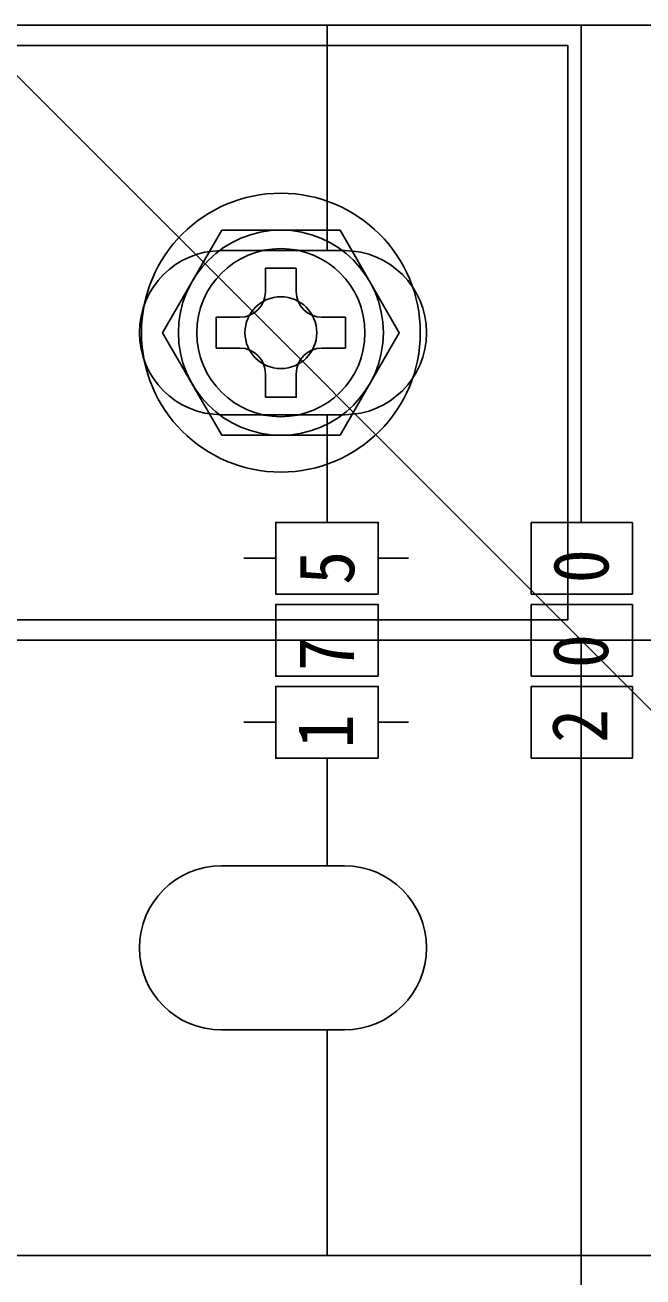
# Model space of a CAD drawing. Units: millimetres, scale not verified. Extents: x -875 to 875, y -1300 to 1294.
# Drawn here: x -180.1 to -150, y -382.2 to -321.1 of the extents above; entities that cross this region are included whole.
import ezdxf
from ezdxf.enums import TextEntityAlignment as Align

# ---------------------------------------------------------------- set-up
doc = ezdxf.new("R2010")
doc.units = ezdxf.units.MM
doc.header["$LTSCALE"] = 8
for name, color, linetype in [('0-3_YKK_12', 2, 'Continuous'), ('0-4_YKK_13', 4, 'Continuous'), ('0-5_YKK_D', 6, 'Continuous'), ('0-7_YSS_K', 3, 'Continuous')]:
    doc.layers.add(name, color=color, linetype=linetype)
doc.styles.add('ＭＳ ゴシック', font='')
doc.styles.get('ＭＳ ゴシック').set_extended_font_data('MS Gothic')

msp = doc.modelspace()

# ---------------------------------------------------------------- linework, layer by layer
at = {"layer": '0-3_YKK_12'}
msp.add_line((-253, -251.15), (-53, -451.15), dxfattribs=at)
at = {"layer": '0-4_YKK_13'}
for p, q in [((-251.7, -321.15), (-110.7, -321.15)), ((-165.4, -332.15), (-165.4, -321.15)), ((-153, -345.4), (-153, -321.15)), ((-164.55, -332.15), (-170.55, -332.15)), ((-168.4, -333), (-168.4, -334.15)), ((-168.4, -333), (-166.9, -333)), ((-166.9, -334.15), (-166.9, -333)), ((-170.8, -335.4), (-170.8, -336.9)), ((-169.65, -335.4), (-170.8, -335.4)), ((-164.5, -335.4), (-165.65, -335.4)), ((-164.5, -336.9), (-164.5, -335.4)), ((-170.8, -336.9), (-169.65, -336.9)), ((-165.65, -336.9), (-164.5, -336.9)), ((-168.4, -338.15), (-168.4, -339.3)), ((-164.55, -340.15), (-170.55, -340.15)), ((-165.4, -345.4), (-165.4, -340.15)), ((-165.4, -344.366), (-165.4, -345.4)), ((-153, -344.366), (-153, -345.4)), ((-155.45, -348.9), (-155.45, -345.4)), ((-150.5, -345.4), (-155.45, -345.4)), ((-150.5, -345.4), (-150.5, -348.9)), ((-169.46, -347.15), (-167.9, -347.15)), ((-162.9, -347.15), (-161.425, -347.15)), ((-155.45, -348.9), (-150.5, -348.9)), ((-155.45, -352.9), (-155.45, -349.4)), ((-150.5, -349.4), (-155.45, -349.4)), ((-150.5, -349.4), (-150.5, -352.9)), ((-169.46, -351.15), (-167.9, -351.15)), ((-162.9, -351.15), (-161.425, -351.15)), ((-155.45, -352.9), (-150.5, -352.9)), ((-155.45, -356.9), (-155.45, -353.4)), ((-150.5, -353.4), (-155.45, -353.4)), ((-150.5, -353.4), (-150.5, -356.9)), ((-169.46, -355.15), (-167.9, -355.15)), ((-162.9, -355.15), (-161.425, -355.15)), ((-165.4, -356.9), (-165.4, -358.9)), ((-165.4, -356.9), (-165.4, -358.071)), ((-165.4, -356.9), (-165.4, -362.15)), ((-155.45, -356.9), (-150.5, -356.9)), ((-153, -358.9), (-153, -356.9)), ((-153, -356.9), (-153, -358.071)), ((-153, -356.9), (-153, -381.15)), ((-164.55, -362.15), (-170.55, -362.15)), ((-164.55, -370.15), (-170.55, -370.15)), ((-165.4, -370.15), (-165.4, -381.15))]:
    msp.add_line(p, q, dxfattribs=at)
for points in [[(-251.7, -321.15), (-251.7, -381.15), (-110.7, -381.15), (-110.7, -321.15)], [(-168.4, -339.3), (-166.9, -339.3), (-166.9, -338.15)]]:
    msp.add_lwpolyline(points, dxfattribs=at)
for points in [[(-181.65, -350.15), (-153.65, -350.15), (-153.65, -322.15), (-181.65, -322.15)], [(-170.537, -331.15), (-173.424, -336.15), (-170.537, -341.15), (-164.763, -341.15), (-161.876, -336.15), (-164.763, -331.15)], [(-162.9, -348.9), (-162.9, -345.4), (-167.9, -345.4), (-167.9, -348.9)], [(-162.9, -352.9), (-162.9, -349.4), (-167.9, -349.4), (-167.9, -352.9)], [(-162.9, -356.9), (-162.9, -353.4), (-167.9, -353.4), (-167.9, -356.9)]]:
    msp.add_lwpolyline(points, close=True, dxfattribs=at)
for radius in [6.8, 5, 4.1, 1.75]:
    msp.add_circle((-167.65, -336.15), radius, dxfattribs=at)
for centre, radius, start, end in [((-170.55, -336.15), 4, 90, 270), ((-164.55, -336.15), 4, 270, 90), ((-169.65, -334.15), 1.25, 270, 0), ((-165.65, -334.15), 1.25, 180, 270), ((-169.65, -338.15), 1.25, 0, 90), ((-165.65, -338.15), 1.25, 90, 180), ((-170.55, -366.15), 4, 90, 270), ((-164.55, -366.15), 4, 270, 90)]:
    msp.add_arc(centre, radius, start, end, dxfattribs=at)
at = {"layer": '0-5_YKK_D'}
for q in [(-374, -351.15), (-374, -351.15), (-344, -351.15)]:
    msp.add_line((-150.038, -351.15), q, dxfattribs=at)
at = {"layer": '0-7_YSS_K'}
for p, q in [((-153, -1239.15), (-153, -351.15)), ((-153, -351.15), (841.228, -351.15))]:
    msp.add_line(p, q, dxfattribs=at)

# ---------------------------------------------------------------- texts
at = {"layer": '0-4_YKK_13', "style": 'ＭＳ ゴシック', "width": 0.9}
for s, p in [('5', (-163.26, -348.443)), ('0', (-150.86, -348.368)), ('7', (-163.278, -352.655)), ('0', (-150.878, -352.505)), ('2', (-150.918, -356.156)), ('1', (-163.318, -356.418))]:
    msp.add_text(s, height=2.711, rotation=90, dxfattribs=at).set_placement(p, align=Align.BOTTOM_LEFT)

doc.saveas('drawing.dxf')
